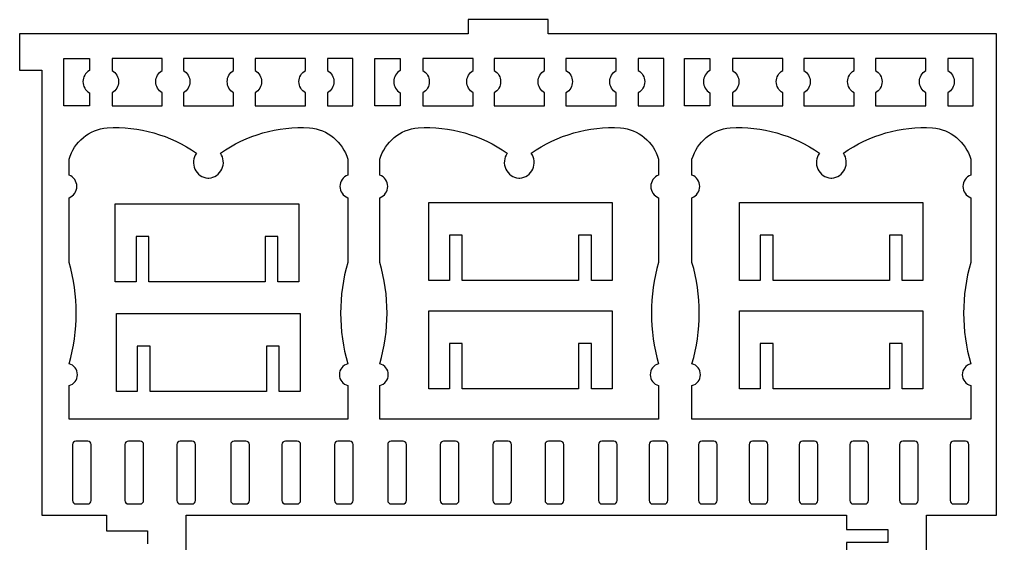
# Model space of a CAD drawing. Extents: x 0.3 to 16.8, y 0.4 to 10.9.
# Drawn here: x 0.45 to 9.59, y 6 to 10.9 of the extents above; entities that cross this region are included whole.
import ezdxf

# ---------------------------------------------------------------- set-up
doc = ezdxf.new("R2010")
doc.units = 0
doc.layers.add('Default_Layer', color=1, linetype='CONTINUOUS')

msp = doc.modelspace()

# ---------------------------------------------------------------- linework, layer by layer
at = {"layer": 'Default_Layer'}
for points in [[(8.9319, 5.7276), (8.9319, 6.2621), (9.5873, 6.2621), (9.5873, 10.7641), (5.3924, 10.7641), (5.3924, 10.7641), (5.3924, 10.8966), (4.6455, 10.8966), (4.6455, 10.7641), (0.6571, 10.7641), (0.6571, 10.764), (0.4485, 10.764), (0.4485, 10.4223), (0.6571, 10.4223), (0.6571, 6.2621), (1.2609, 6.2621), (1.2609, 6.1155), (1.6463, 6.1155), (1.6463, 5.9949)], [(4.6455, 10.7641), (0.6571, 10.7641), (0.6571, 10.764)], [(8.9319, 6.2621), (9.5873, 6.2621), (9.5873, 10.7641), (5.3924, 10.7641)], [(0.6571, 10.4223), (0.6571, 6.2621), (1.2609, 6.2621)], [(2.0078, 6.2621), (8.185, 6.2621)], [(2.0078, 5.7155), (2.0078, 6.2621), (8.185, 6.2621), (8.185, 6.1275), (8.5704, 6.1275), (8.5704, 6.0069), (8.185, 6.0069), (8.185, 5.7276)]]:
    msp.add_lwpolyline(points, dxfattribs=at)
for points in [[(1.102, 10.4203), (1.0887, 10.4115), (1.0769, 10.4011), (1.0665, 10.3893), (1.0579, 10.3764), (1.0509, 10.3623), (1.0458, 10.3474), (1.0427, 10.3319), (1.0417, 10.3158), (1.0427, 10.2998), (1.0458, 10.2842), (1.0509, 10.2693), (1.0579, 10.2553), (1.0665, 10.2423), (1.0769, 10.2305), (1.0887, 10.2201), (1.102, 10.2113), (1.102, 10.0887), (0.8637, 10.0887), (0.8637, 10.5309), (1.102, 10.5309), (1.102, 10.4203)], [(1.3137, 10.4203), (1.327, 10.4115), (1.3388, 10.4011), (1.3492, 10.3893), (1.3578, 10.3763), (1.3648, 10.3623), (1.3698, 10.3474), (1.373, 10.3319), (1.374, 10.3158), (1.373, 10.2998), (1.3698, 10.2842), (1.3648, 10.2693), (1.3578, 10.2553), (1.3492, 10.2423), (1.3388, 10.2305), (1.327, 10.2202), (1.3137, 10.2113), (1.3137, 10.089), (1.7841, 10.089), (1.7841, 10.2114), (1.7709, 10.2202), (1.7591, 10.2306), (1.7488, 10.2424), (1.7401, 10.2554), (1.7332, 10.2694), (1.7281, 10.2843), (1.725, 10.2998), (1.724, 10.3158), (1.725, 10.3319), (1.7281, 10.3474), (1.7332, 10.3623), (1.7401, 10.3763), (1.7488, 10.3892), (1.7591, 10.401), (1.7709, 10.4114), (1.7841, 10.4202), (1.7841, 10.5311), (1.3137, 10.5311), (1.3137, 10.4203)], [(1.9811, 10.4203), (1.9944, 10.4115), (2.0062, 10.4011), (2.0165, 10.3893), (2.0252, 10.3763), (2.0321, 10.3623), (2.0372, 10.3474), (2.0403, 10.3319), (2.0414, 10.3158), (2.0403, 10.2998), (2.0372, 10.2842), (2.0321, 10.2693), (2.0252, 10.2553), (2.0165, 10.2423), (2.0062, 10.2305), (1.9944, 10.2202), (1.9811, 10.2113), (1.9811, 10.089), (2.4515, 10.089), (2.4515, 10.2114), (2.4383, 10.2202), (2.4264, 10.2306), (2.4161, 10.2424), (2.4075, 10.2554), (2.4006, 10.2694), (2.3955, 10.2843), (2.3924, 10.2998), (2.3914, 10.3158), (2.3924, 10.3319), (2.3955, 10.3474), (2.4006, 10.3623), (2.4075, 10.3763), (2.4161, 10.3892), (2.4264, 10.401), (2.4383, 10.4114), (2.4515, 10.4202), (2.4515, 10.5311), (1.9811, 10.5311), (1.9811, 10.4203)], [(2.6524, 10.4203), (2.6657, 10.4115), (2.6776, 10.4011), (2.6879, 10.3893), (2.6966, 10.3763), (2.7035, 10.3623), (2.7086, 10.3474), (2.7117, 10.3319), (2.7128, 10.3158), (2.7117, 10.2998), (2.7086, 10.2842), (2.7035, 10.2693), (2.6966, 10.2553), (2.6879, 10.2423), (2.6776, 10.2305), (2.6657, 10.2202), (2.6524, 10.2113), (2.6525, 10.089), (3.1229, 10.089), (3.1229, 10.2114), (3.1096, 10.2202), (3.0978, 10.2306), (3.0875, 10.2424), (3.0789, 10.2554), (3.0719, 10.2694), (3.0669, 10.2843), (3.0638, 10.2998), (3.0627, 10.3158), (3.0638, 10.3319), (3.0669, 10.3474), (3.0719, 10.3623), (3.0789, 10.3763), (3.0875, 10.3892), (3.0978, 10.401), (3.1096, 10.4114), (3.1229, 10.4202), (3.1229, 10.5311), (2.6525, 10.5311), (2.6524, 10.4203)], [(3.3286, 10.4203), (3.3419, 10.4115), (3.3538, 10.4011), (3.3641, 10.3893), (3.3728, 10.3764), (3.3797, 10.3623), (3.3848, 10.3474), (3.3879, 10.3319), (3.389, 10.3158), (3.3879, 10.2998), (3.3848, 10.2842), (3.3797, 10.2693), (3.3728, 10.2553), (3.3641, 10.2423), (3.3538, 10.2305), (3.3419, 10.2201), (3.3286, 10.2113), (3.3286, 10.0887), (3.567, 10.0887), (3.567, 10.5309), (3.3286, 10.5309), (3.3286, 10.4203)], [(4.0099, 10.4203), (3.9966, 10.4115), (3.9847, 10.4011), (3.9744, 10.3893), (3.9657, 10.3764), (3.9588, 10.3623), (3.9537, 10.3474), (3.9506, 10.3319), (3.9496, 10.3158), (3.9506, 10.2998), (3.9537, 10.2842), (3.9588, 10.2693), (3.9657, 10.2553), (3.9744, 10.2423), (3.9847, 10.2305), (3.9966, 10.2201), (4.0099, 10.2113), (4.0099, 10.0887), (3.7716, 10.0887), (3.7716, 10.5309), (4.0099, 10.5309), (4.0099, 10.4203)], [(4.2216, 10.4203), (4.2349, 10.4115), (4.2467, 10.4011), (4.2571, 10.3893), (4.2657, 10.3763), (4.2727, 10.3623), (4.2777, 10.3474), (4.2809, 10.3319), (4.2819, 10.3158), (4.2809, 10.2998), (4.2777, 10.2842), (4.2727, 10.2693), (4.2657, 10.2553), (4.2571, 10.2423), (4.2467, 10.2305), (4.2349, 10.2202), (4.2216, 10.2113), (4.2216, 10.089), (4.692, 10.089), (4.692, 10.2114), (4.6788, 10.2202), (4.6669, 10.2306), (4.6567, 10.2424), (4.648, 10.2554), (4.6411, 10.2694), (4.636, 10.2843), (4.6329, 10.2998), (4.6319, 10.3158), (4.6329, 10.3319), (4.636, 10.3474), (4.6411, 10.3623), (4.648, 10.3763), (4.6567, 10.3892), (4.6669, 10.401), (4.6788, 10.4114), (4.692, 10.4202), (4.692, 10.5311), (4.2216, 10.5311), (4.2216, 10.4203)], [(4.889, 10.4203), (4.9023, 10.4115), (4.9141, 10.4011), (4.9244, 10.3893), (4.9331, 10.3763), (4.94, 10.3623), (4.9451, 10.3474), (4.9482, 10.3319), (4.9493, 10.3158), (4.9482, 10.2998), (4.9451, 10.2842), (4.94, 10.2693), (4.9331, 10.2553), (4.9244, 10.2423), (4.9141, 10.2305), (4.9023, 10.2202), (4.889, 10.2113), (4.889, 10.089), (5.3594, 10.089), (5.3594, 10.2114), (5.3462, 10.2202), (5.3343, 10.2306), (5.324, 10.2424), (5.3154, 10.2554), (5.3085, 10.2694), (5.3034, 10.2843), (5.3003, 10.2998), (5.2992, 10.3158), (5.3003, 10.3319), (5.3034, 10.3474), (5.3085, 10.3623), (5.3154, 10.3763), (5.324, 10.3892), (5.3343, 10.401), (5.3462, 10.4114), (5.3594, 10.4202), (5.3594, 10.5311), (4.889, 10.5311), (4.889, 10.4203)], [(5.5603, 10.4203), (5.5736, 10.4115), (5.5855, 10.4011), (5.5958, 10.3893), (5.6045, 10.3763), (5.6114, 10.3623), (5.6165, 10.3474), (5.6196, 10.3319), (5.6207, 10.3158), (5.6196, 10.2998), (5.6165, 10.2842), (5.6114, 10.2693), (5.6045, 10.2553), (5.5958, 10.2423), (5.5855, 10.2305), (5.5736, 10.2202), (5.5603, 10.2113), (5.5604, 10.089), (6.0308, 10.089), (6.0308, 10.2114), (6.0175, 10.2202), (6.0057, 10.2306), (5.9954, 10.2424), (5.9867, 10.2554), (5.9798, 10.2694), (5.9748, 10.2843), (5.9717, 10.2998), (5.9706, 10.3158), (5.9717, 10.3319), (5.9748, 10.3474), (5.9798, 10.3623), (5.9867, 10.3763), (5.9954, 10.3892), (6.0057, 10.401), (6.0175, 10.4114), (6.0308, 10.4202), (6.0308, 10.5311), (5.5604, 10.5311), (5.5603, 10.4203)], [(6.2365, 10.4203), (6.2498, 10.4115), (6.2617, 10.4011), (6.272, 10.3893), (6.2807, 10.3764), (6.2876, 10.3623), (6.2927, 10.3474), (6.2958, 10.3319), (6.2969, 10.3158), (6.2958, 10.2998), (6.2927, 10.2842), (6.2876, 10.2693), (6.2807, 10.2553), (6.272, 10.2423), (6.2617, 10.2305), (6.2498, 10.2201), (6.2365, 10.2113), (6.2365, 10.0887), (6.4749, 10.0887), (6.4749, 10.5309), (6.2365, 10.5309), (6.2365, 10.4203)], [(6.9059, 10.4203), (6.8926, 10.4115), (6.8807, 10.4011), (6.8704, 10.3893), (6.8617, 10.3764), (6.8548, 10.3623), (6.8497, 10.3474), (6.8466, 10.3319), (6.8455, 10.3158), (6.8466, 10.2998), (6.8497, 10.2842), (6.8548, 10.2693), (6.8617, 10.2553), (6.8704, 10.2423), (6.8807, 10.2305), (6.8926, 10.2201), (6.9059, 10.2113), (6.9059, 10.0887), (6.6675, 10.0887), (6.6675, 10.5309), (6.9059, 10.5309), (6.9059, 10.4203)], [(7.1176, 10.4203), (7.1309, 10.4115), (7.1427, 10.4011), (7.153, 10.3893), (7.1617, 10.3763), (7.1686, 10.3623), (7.1737, 10.3474), (7.1768, 10.3319), (7.1779, 10.3158), (7.1768, 10.2998), (7.1737, 10.2842), (7.1686, 10.2693), (7.1617, 10.2553), (7.153, 10.2423), (7.1427, 10.2305), (7.1309, 10.2202), (7.1176, 10.2113), (7.1176, 10.089), (7.588, 10.089), (7.588, 10.2114), (7.5748, 10.2202), (7.5629, 10.2306), (7.5526, 10.2424), (7.544, 10.2554), (7.5371, 10.2694), (7.532, 10.2843), (7.5289, 10.2998), (7.5278, 10.3158), (7.5289, 10.3319), (7.532, 10.3474), (7.5371, 10.3623), (7.544, 10.3763), (7.5526, 10.3892), (7.5629, 10.401), (7.5748, 10.4114), (7.588, 10.4202), (7.588, 10.5311), (7.1176, 10.5311), (7.1176, 10.4203)], [(7.7849, 10.4203), (7.7982, 10.4115), (7.8101, 10.4011), (7.8204, 10.3893), (7.8291, 10.3763), (7.836, 10.3623), (7.8411, 10.3474), (7.8442, 10.3319), (7.8453, 10.3158), (7.8442, 10.2998), (7.8411, 10.2842), (7.836, 10.2693), (7.8291, 10.2553), (7.8204, 10.2423), (7.8101, 10.2305), (7.7982, 10.2202), (7.7849, 10.2113), (7.785, 10.089), (8.2554, 10.089), (8.2554, 10.2114), (8.2421, 10.2202), (8.2303, 10.2306), (8.22, 10.2424), (8.2114, 10.2554), (8.2045, 10.2694), (8.1994, 10.2843), (8.1963, 10.2998), (8.1952, 10.3158), (8.1963, 10.3319), (8.1994, 10.3474), (8.2045, 10.3623), (8.2114, 10.3763), (8.22, 10.3892), (8.2303, 10.401), (8.2421, 10.4114), (8.2554, 10.4202), (8.2554, 10.5311), (7.785, 10.5311), (7.7849, 10.4203)], [(8.4563, 10.4203), (8.4696, 10.4115), (8.4815, 10.4011), (8.4918, 10.3893), (8.5005, 10.3763), (8.5074, 10.3623), (8.5125, 10.3474), (8.5156, 10.3319), (8.5166, 10.3158), (8.5156, 10.2998), (8.5125, 10.2842), (8.5074, 10.2693), (8.5005, 10.2553), (8.4918, 10.2423), (8.4815, 10.2305), (8.4696, 10.2202), (8.4563, 10.2113), (8.4563, 10.089), (8.9268, 10.089), (8.9268, 10.2114), (8.9135, 10.2202), (8.9017, 10.2306), (8.8914, 10.2424), (8.8827, 10.2554), (8.8758, 10.2694), (8.8708, 10.2843), (8.8676, 10.2998), (8.8666, 10.3158), (8.8676, 10.3319), (8.8708, 10.3474), (8.8758, 10.3623), (8.8827, 10.3763), (8.8914, 10.3892), (8.9017, 10.401), (8.9135, 10.4114), (8.9268, 10.4202), (8.9268, 10.5311), (8.4563, 10.5311), (8.4563, 10.4203)], [(9.1325, 10.4203), (9.1458, 10.4115), (9.1577, 10.4011), (9.168, 10.3893), (9.1767, 10.3764), (9.1836, 10.3623), (9.1887, 10.3474), (9.1918, 10.3319), (9.1928, 10.3158), (9.1918, 10.2998), (9.1887, 10.2842), (9.1836, 10.2693), (9.1767, 10.2553), (9.168, 10.2423), (9.1577, 10.2305), (9.1458, 10.2201), (9.1325, 10.2113), (9.1325, 10.0887), (9.3708, 10.0887), (9.3708, 10.5309), (9.1325, 10.5309), (9.1325, 10.4203)], [(2.2104, 9.4135), (2.2204, 9.4135), (2.2397, 9.4163), (2.2583, 9.4216), (2.2759, 9.4293), (2.2923, 9.4392), (2.3072, 9.4512), (2.3205, 9.4652), (2.332, 9.4809), (2.3415, 9.4982), (2.3485, 9.5167), (2.353, 9.5357), (2.355, 9.555), (2.3544, 9.5743), (2.3514, 9.5934), (2.3459, 9.6119), (2.338, 9.6298), (2.3276, 9.6466), (2.3739, 9.6777), (2.4213, 9.7068), (2.4697, 9.7337), (2.5191, 9.7586), (2.5694, 9.7813), (2.6205, 9.8018), (2.6724, 9.8201), (2.725, 9.8363), (2.7782, 9.8502), (2.8319, 9.8619), (2.8861, 9.8713), (2.9407, 9.8784), (2.9956, 9.8832), (3.0509, 9.8858), (3.1063, 9.8859), (3.1618, 9.8837), (3.1929, 9.8799), (3.2233, 9.8737), (3.2529, 9.8653), (3.2815, 9.8548), (3.3092, 9.8422), (3.3358, 9.8276), (3.3612, 9.811), (3.3853, 9.7927), (3.408, 9.7727), (3.4292, 9.7509), (3.4488, 9.7276), (3.4667, 9.7028), (3.4828, 9.6766), (3.497, 9.6491), (3.5092, 9.6203), (3.5194, 9.5903), (3.5194, 9.4416), (3.5036, 9.4344), (3.4894, 9.425), (3.4769, 9.4136), (3.4663, 9.4005), (3.4578, 9.386), (3.4515, 9.3702), (3.4476, 9.3535), (3.4462, 9.3361), (3.4476, 9.3186), (3.4515, 9.3019), (3.4578, 9.2862), (3.4663, 9.2716), (3.4769, 9.2586), (3.4894, 9.2472), (3.5036, 9.2378), (3.5194, 9.2306), (3.5194, 8.6256), (3.5037, 8.5673), (3.49, 8.5086), (3.4785, 8.4496), (3.4691, 8.3903), (3.4618, 8.3308), (3.4565, 8.271), (3.4534, 8.2112), (3.4523, 8.1513), (3.4534, 8.0914), (3.4565, 8.0316), (3.4618, 7.9719), (3.4691, 7.9124), (3.4785, 7.853), (3.49, 7.794), (3.5037, 7.7353), (3.5194, 7.677), (3.5027, 7.6714), (3.4875, 7.6632), (3.474, 7.6527), (3.4625, 7.6401), (3.4531, 7.6259), (3.4462, 7.6102), (3.4418, 7.5933), (3.4403, 7.5755), (3.4418, 7.5578), (3.4462, 7.5409), (3.4531, 7.5252), (3.4625, 7.5109), (3.474, 7.4984), (3.4875, 7.4879), (3.5027, 7.4797), (3.5194, 7.474), (3.5194, 7.1585), (2.2183, 7.1585), (2.2124, 7.1585), (0.9113, 7.1585), (0.9113, 7.474), (0.928, 7.4797), (0.9432, 7.4879), (0.9567, 7.4984), (0.9682, 7.5109), (0.9776, 7.5252), (0.9846, 7.5409), (0.9889, 7.5578), (0.9904, 7.5755), (0.9889, 7.5933), (0.9846, 7.6102), (0.9776, 7.6259), (0.9682, 7.6401), (0.9567, 7.6527), (0.9432, 7.6632), (0.928, 7.6714), (0.9113, 7.677), (0.927, 7.7353), (0.9407, 7.794), (0.9522, 7.853), (0.9616, 7.9124), (0.9689, 7.9719), (0.9742, 8.0316), (0.9773, 8.0914), (0.9784, 8.1513), (0.9773, 8.2112), (0.9742, 8.271), (0.9689, 8.3308), (0.9616, 8.3903), (0.9522, 8.4496), (0.9407, 8.5086), (0.927, 8.5673), (0.9113, 8.6256), (0.9113, 9.2306), (0.9271, 9.2378), (0.9413, 9.2472), (0.9538, 9.2586), (0.9644, 9.2716), (0.9729, 9.2862), (0.9792, 9.3019), (0.9831, 9.3186), (0.9845, 9.3361), (0.9831, 9.3535), (0.9792, 9.3702), (0.9729, 9.386), (0.9644, 9.4005), (0.9538, 9.4136), (0.9413, 9.425), (0.9271, 9.4344), (0.9113, 9.4416), (0.9113, 9.5903), (0.9215, 9.6203), (0.9337, 9.6491), (0.9479, 9.6766), (0.964, 9.7028), (0.982, 9.7276), (1.0016, 9.7509), (1.0228, 9.7727), (1.0454, 9.7927), (1.0695, 9.811), (1.0949, 9.8276), (1.1215, 9.8422), (1.1492, 9.8548), (1.1778, 9.8653), (1.2074, 9.8737), (1.2378, 9.8799), (1.2689, 9.8837), (1.3244, 9.8859), (1.3798, 9.8858), (1.4351, 9.8832), (1.49, 9.8784), (1.5446, 9.8713), (1.5988, 9.8619), (1.6525, 9.8502), (1.7057, 9.8363), (1.7583, 9.8201), (1.8102, 9.8018), (1.8613, 9.7813), (1.9116, 9.7586), (1.961, 9.7337), (2.0094, 9.7068), (2.0568, 9.6777), (2.1031, 9.6466), (2.0927, 9.6298), (2.0848, 9.6119), (2.0793, 9.5934), (2.0763, 9.5743), (2.0757, 9.555), (2.0777, 9.5357), (2.0822, 9.5167), (2.0893, 9.4982), (2.0987, 9.4809), (2.1102, 9.4652), (2.1235, 9.4512), (2.1384, 9.4392), (2.1548, 9.4293), (2.1724, 9.4216), (2.191, 9.4163), (2.2104, 9.4135)], [(5.1182, 9.4135), (5.1283, 9.4135), (5.1476, 9.4163), (5.1662, 9.4216), (5.1838, 9.4293), (5.2002, 9.4392), (5.2151, 9.4512), (5.2284, 9.4652), (5.2399, 9.4809), (5.2493, 9.4982), (5.2564, 9.5167), (5.2609, 9.5357), (5.2629, 9.555), (5.2623, 9.5743), (5.2593, 9.5934), (5.2538, 9.6119), (5.2459, 9.6298), (5.2355, 9.6466), (5.2818, 9.6777), (5.3292, 9.7068), (5.3776, 9.7337), (5.427, 9.7586), (5.4773, 9.7813), (5.5284, 9.8018), (5.5803, 9.8201), (5.6329, 9.8363), (5.6861, 9.8502), (5.7398, 9.8619), (5.794, 9.8713), (5.8486, 9.8784), (5.9035, 9.8832), (5.9588, 9.8858), (6.0142, 9.8859), (6.0697, 9.8837), (6.1008, 9.8799), (6.1312, 9.8737), (6.1608, 9.8653), (6.1894, 9.8548), (6.2171, 9.8422), (6.2437, 9.8276), (6.2691, 9.811), (6.2932, 9.7927), (6.3159, 9.7727), (6.337, 9.7509), (6.3566, 9.7276), (6.3746, 9.7028), (6.3907, 9.6766), (6.4049, 9.6491), (6.4171, 9.6203), (6.4273, 9.5903), (6.4273, 9.4416), (6.4115, 9.4344), (6.3973, 9.425), (6.3848, 9.4136), (6.3742, 9.4005), (6.3657, 9.386), (6.3594, 9.3702), (6.3555, 9.3535), (6.3541, 9.3361), (6.3555, 9.3186), (6.3594, 9.3019), (6.3657, 9.2862), (6.3742, 9.2716), (6.3848, 9.2586), (6.3973, 9.2472), (6.4115, 9.2378), (6.4273, 9.2306), (6.4273, 8.6256), (6.4116, 8.5673), (6.3979, 8.5086), (6.3864, 8.4496), (6.377, 8.3903), (6.3697, 8.3308), (6.3644, 8.271), (6.3613, 8.2112), (6.3602, 8.1513), (6.3613, 8.0914), (6.3644, 8.0316), (6.3697, 7.9719), (6.377, 7.9124), (6.3864, 7.853), (6.3979, 7.794), (6.4116, 7.7353), (6.4273, 7.677), (6.4106, 7.6714), (6.3954, 7.6632), (6.3819, 7.6527), (6.3704, 7.6401), (6.361, 7.6259), (6.354, 7.6102), (6.3497, 7.5933), (6.3482, 7.5755), (6.3497, 7.5578), (6.354, 7.5409), (6.361, 7.5252), (6.3704, 7.5109), (6.3819, 7.4984), (6.3954, 7.4879), (6.4106, 7.4797), (6.4273, 7.474), (6.4273, 7.1585), (5.1262, 7.1585), (5.1203, 7.1585), (3.8192, 7.1585), (3.8192, 7.474), (3.8359, 7.4797), (3.8511, 7.4879), (3.8646, 7.4984), (3.8761, 7.5109), (3.8855, 7.5252), (3.8924, 7.5409), (3.8968, 7.5578), (3.8983, 7.5755), (3.8968, 7.5933), (3.8924, 7.6102), (3.8855, 7.6259), (3.8761, 7.6401), (3.8646, 7.6527), (3.8511, 7.6632), (3.8359, 7.6714), (3.8192, 7.677), (3.8349, 7.7353), (3.8486, 7.794), (3.8601, 7.853), (3.8695, 7.9124), (3.8768, 7.9719), (3.8821, 8.0316), (3.8852, 8.0914), (3.8863, 8.1513), (3.8852, 8.2112), (3.8821, 8.271), (3.8768, 8.3308), (3.8695, 8.3903), (3.8601, 8.4496), (3.8486, 8.5086), (3.8349, 8.5673), (3.8192, 8.6256), (3.8192, 9.2306), (3.835, 9.2378), (3.8492, 9.2472), (3.8617, 9.2586), (3.8723, 9.2716), (3.8808, 9.2862), (3.8871, 9.3019), (3.891, 9.3186), (3.8924, 9.3361), (3.891, 9.3535), (3.8871, 9.3702), (3.8808, 9.386), (3.8723, 9.4005), (3.8617, 9.4136), (3.8492, 9.425), (3.835, 9.4344), (3.8192, 9.4416), (3.8192, 9.5903), (3.8294, 9.6203), (3.8416, 9.6491), (3.8558, 9.6766), (3.8719, 9.7028), (3.8898, 9.7276), (3.9095, 9.7509), (3.9306, 9.7727), (3.9533, 9.7927), (3.9774, 9.811), (4.0028, 9.8276), (4.0294, 9.8422), (4.0571, 9.8548), (4.0857, 9.8653), (4.1153, 9.8737), (4.1457, 9.8799), (4.1768, 9.8837), (4.2323, 9.8859), (4.2877, 9.8858), (4.343, 9.8832), (4.3979, 9.8784), (4.4525, 9.8713), (4.5067, 9.8619), (4.5604, 9.8502), (4.6136, 9.8363), (4.6662, 9.8201), (4.7181, 9.8018), (4.7692, 9.7813), (4.8195, 9.7586), (4.8689, 9.7337), (4.9173, 9.7068), (4.9647, 9.6777), (5.011, 9.6466), (5.0006, 9.6298), (4.9927, 9.6119), (4.9872, 9.5934), (4.9842, 9.5743), (4.9836, 9.555), (4.9856, 9.5357), (4.9901, 9.5167), (4.9972, 9.4982), (5.0066, 9.4809), (5.0181, 9.4652), (5.0314, 9.4512), (5.0463, 9.4392), (5.0627, 9.4293), (5.0803, 9.4216), (5.0989, 9.4163), (5.1182, 9.4135)], [(8.0381, 9.4135), (8.0481, 9.4135), (8.0674, 9.4163), (8.086, 9.4216), (8.1036, 9.4293), (8.12, 9.4392), (8.1349, 9.4512), (8.1482, 9.4652), (8.1597, 9.4809), (8.1692, 9.4982), (8.1762, 9.5167), (8.1807, 9.5357), (8.1827, 9.555), (8.1821, 9.5743), (8.1791, 9.5934), (8.1736, 9.6119), (8.1657, 9.6298), (8.1553, 9.6466), (8.2016, 9.6777), (8.249, 9.7068), (8.2975, 9.7337), (8.3468, 9.7586), (8.3971, 9.7813), (8.4483, 9.8018), (8.5001, 9.8201), (8.5527, 9.8363), (8.6059, 9.8502), (8.6596, 9.8619), (8.7138, 9.8713), (8.7684, 9.8784), (8.8234, 9.8832), (8.8786, 9.8858), (8.934, 9.8859), (8.9896, 9.8837), (9.0206, 9.8799), (9.051, 9.8737), (9.0806, 9.8653), (9.1092, 9.8548), (9.1369, 9.8422), (9.1635, 9.8276), (9.1889, 9.811), (9.213, 9.7927), (9.2357, 9.7727), (9.2569, 9.7509), (9.2765, 9.7276), (9.2944, 9.7028), (9.3105, 9.6766), (9.3247, 9.6491), (9.3369, 9.6203), (9.3471, 9.5903), (9.3471, 9.4416), (9.3313, 9.4344), (9.3171, 9.425), (9.3047, 9.4136), (9.2941, 9.4005), (9.2855, 9.386), (9.2792, 9.3702), (9.2753, 9.3535), (9.2739, 9.3361), (9.2753, 9.3186), (9.2792, 9.3019), (9.2855, 9.2862), (9.2941, 9.2716), (9.3047, 9.2586), (9.3171, 9.2472), (9.3313, 9.2378), (9.3471, 9.2306), (9.3471, 8.6256), (9.3314, 8.5673), (9.3178, 8.5086), (9.3062, 8.4496), (9.2968, 8.3903), (9.2895, 8.3308), (9.2842, 8.271), (9.2811, 8.2112), (9.28, 8.1513), (9.2811, 8.0914), (9.2842, 8.0316), (9.2895, 7.9719), (9.2968, 7.9124), (9.3062, 7.853), (9.3178, 7.794), (9.3314, 7.7353), (9.3471, 7.677), (9.3304, 7.6714), (9.3152, 7.6632), (9.3017, 7.6527), (9.2902, 7.6401), (9.2808, 7.6259), (9.2739, 7.6102), (9.2695, 7.5933), (9.268, 7.5755), (9.2695, 7.5578), (9.2739, 7.5409), (9.2808, 7.5252), (9.2902, 7.5109), (9.3017, 7.4984), (9.3152, 7.4879), (9.3304, 7.4797), (9.3471, 7.474), (9.3471, 7.1585), (8.046, 7.1585), (8.0401, 7.1585), (6.739, 7.1585), (6.739, 7.474), (6.7557, 7.4797), (6.771, 7.4879), (6.7844, 7.4984), (6.796, 7.5109), (6.8053, 7.5252), (6.8123, 7.5409), (6.8166, 7.5578), (6.8181, 7.5755), (6.8166, 7.5933), (6.8123, 7.6102), (6.8053, 7.6259), (6.796, 7.6401), (6.7844, 7.6527), (6.771, 7.6632), (6.7557, 7.6714), (6.739, 7.677), (6.7548, 7.7353), (6.7684, 7.794), (6.7799, 7.853), (6.7893, 7.9124), (6.7967, 7.9719), (6.8019, 8.0316), (6.805, 8.0914), (6.8061, 8.1513), (6.805, 8.2112), (6.8019, 8.271), (6.7967, 8.3308), (6.7893, 8.3903), (6.7799, 8.4496), (6.7684, 8.5086), (6.7548, 8.5673), (6.739, 8.6256), (6.739, 9.2306), (6.7548, 9.2378), (6.769, 9.2472), (6.7815, 9.2586), (6.7921, 9.2716), (6.8006, 9.2862), (6.8069, 9.3019), (6.8108, 9.3186), (6.8122, 9.3361), (6.8108, 9.3535), (6.8069, 9.3702), (6.8006, 9.386), (6.7921, 9.4005), (6.7815, 9.4136), (6.769, 9.425), (6.7548, 9.4344), (6.739, 9.4416), (6.739, 9.5903), (6.7492, 9.6203), (6.7614, 9.6491), (6.7756, 9.6766), (6.7918, 9.7028), (6.8097, 9.7276), (6.8293, 9.7509), (6.8505, 9.7727), (6.8732, 9.7927), (6.8972, 9.811), (6.9226, 9.8276), (6.9492, 9.8422), (6.9769, 9.8548), (7.0055, 9.8653), (7.0351, 9.8737), (7.0655, 9.8799), (7.0966, 9.8837), (7.1521, 9.8859), (7.2075, 9.8858), (7.2628, 9.8832), (7.3177, 9.8784), (7.3723, 9.8713), (7.4265, 9.8619), (7.4803, 9.8502), (7.5334, 9.8363), (7.586, 9.8201), (7.6379, 9.8018), (7.689, 9.7813), (7.7393, 9.7586), (7.7887, 9.7337), (7.8371, 9.7068), (7.8845, 9.6777), (7.9308, 9.6466), (7.9205, 9.6298), (7.9125, 9.6119), (7.907, 9.5934), (7.904, 9.5743), (7.9035, 9.555), (7.9054, 9.5357), (7.9099, 9.5167), (7.917, 9.4982), (7.9264, 9.4809), (7.9379, 9.4652), (7.9512, 9.4512), (7.9661, 9.4392), (7.9825, 9.4293), (8.0001, 9.4216), (8.0187, 9.4163), (8.0381, 9.4135)], [(1.6577, 8.4448), (1.6577, 8.8668), (1.5385, 8.8668), (1.5385, 8.4448), (1.3443, 8.4448), (1.3443, 9.1723), (3.0605, 9.1723), (3.0605, 8.4448), (2.8658, 8.4448), (2.8658, 8.8668), (2.7466, 8.8668), (2.7466, 8.4448), (1.6577, 8.4448)], [(4.5894, 8.4568), (4.5894, 8.8789), (4.4702, 8.8789), (4.4702, 8.4568), (4.2761, 8.4568), (4.2761, 9.1843), (5.9922, 9.1843), (5.9922, 8.4568), (5.7975, 8.4568), (5.7975, 8.8789), (5.6784, 8.8789), (5.6784, 8.4568), (4.5894, 8.4568)], [(7.4973, 8.4568), (7.4973, 8.8789), (7.3781, 8.8789), (7.3781, 8.4568), (7.184, 8.4568), (7.184, 9.1843), (8.9001, 9.1843), (8.9001, 8.4568), (8.7054, 8.4568), (8.7054, 8.8789), (8.5863, 8.8789), (8.5863, 8.4568), (7.4973, 8.4568)], [(1.6696, 7.4198), (1.6696, 7.8418), (1.5504, 7.8418), (1.5504, 7.4198), (1.3563, 7.4198), (1.3563, 8.1473), (3.0724, 8.1473), (3.0724, 7.4198), (2.8777, 7.4198), (2.8777, 7.8418), (2.7586, 7.8418), (2.7586, 7.4198), (1.6696, 7.4198)], [(4.5894, 7.4439), (4.5894, 7.8659), (4.4702, 7.8659), (4.4702, 7.4439), (4.2761, 7.4439), (4.2761, 8.1714), (5.9922, 8.1714), (5.9922, 7.4439), (5.7975, 7.4439), (5.7975, 7.8659), (5.6784, 7.8659), (5.6784, 7.4439), (4.5894, 7.4439)], [(7.4973, 7.4439), (7.4973, 7.8659), (7.3781, 7.8659), (7.3781, 7.4439), (7.184, 7.4439), (7.184, 8.1714), (8.9001, 8.1714), (8.9001, 7.4439), (8.7054, 7.4439), (8.7054, 7.8659), (8.5863, 7.8659), (8.5863, 7.4439), (7.4973, 7.4439)], [(0.9431, 6.3988), (0.9456, 6.3863), (0.9524, 6.3761), (0.9625, 6.3692), (0.9749, 6.3667), (1.0861, 6.3667), (1.0985, 6.3692), (1.1086, 6.3761), (1.1154, 6.3863), (1.1179, 6.3988), (1.1179, 6.9214), (1.1154, 6.9339), (1.1086, 6.9441), (1.0985, 6.951), (1.0861, 6.9535), (0.9749, 6.9535), (0.9625, 6.951), (0.9524, 6.9441), (0.9456, 6.9339), (0.9431, 6.9214), (0.9431, 6.3988)], [(1.4347, 6.3988), (1.4372, 6.3863), (1.444, 6.3761), (1.4541, 6.3692), (1.4665, 6.3667), (1.5777, 6.3667), (1.5901, 6.3692), (1.6002, 6.3761), (1.607, 6.3863), (1.6095, 6.3988), (1.6095, 6.9214), (1.607, 6.9339), (1.6002, 6.9441), (1.5901, 6.951), (1.5777, 6.9535), (1.4665, 6.9535), (1.4541, 6.951), (1.444, 6.9441), (1.4372, 6.9339), (1.4347, 6.9214), (1.4347, 6.3988)], [(1.9204, 6.3988), (1.9229, 6.3863), (1.9297, 6.3761), (1.9398, 6.3692), (1.9521, 6.3667), (2.0634, 6.3667), (2.0757, 6.3692), (2.0858, 6.3761), (2.0926, 6.3863), (2.0951, 6.3988), (2.0951, 6.9214), (2.0926, 6.9339), (2.0858, 6.9441), (2.0757, 6.951), (2.0634, 6.9535), (1.9521, 6.9535), (1.9398, 6.951), (1.9297, 6.9441), (1.9229, 6.9339), (1.9204, 6.9214), (1.9204, 6.3988)], [(2.4239, 6.3988), (2.4264, 6.3863), (2.4332, 6.3761), (2.4433, 6.3692), (2.4557, 6.3667), (2.5669, 6.3667), (2.5793, 6.3692), (2.5894, 6.3761), (2.5962, 6.3863), (2.5987, 6.3988), (2.5987, 6.9214), (2.5962, 6.9339), (2.5894, 6.9441), (2.5793, 6.951), (2.5669, 6.9535), (2.4557, 6.9535), (2.4433, 6.951), (2.4332, 6.9441), (2.4264, 6.9339), (2.4239, 6.9214), (2.4239, 6.3988)], [(2.9036, 6.3988), (2.9061, 6.3863), (2.9129, 6.3761), (2.923, 6.3692), (2.9353, 6.3667), (3.0466, 6.3667), (3.0589, 6.3692), (3.069, 6.3761), (3.0759, 6.3863), (3.0783, 6.3988), (3.0783, 6.9214), (3.0759, 6.9339), (3.069, 6.9441), (3.0589, 6.951), (3.0466, 6.9535), (2.9353, 6.9535), (2.923, 6.951), (2.9129, 6.9441), (2.9061, 6.9339), (2.9036, 6.9214), (2.9036, 6.3988)], [(3.3952, 6.3988), (3.3977, 6.3863), (3.4045, 6.3761), (3.4146, 6.3692), (3.4269, 6.3667), (3.5382, 6.3667), (3.5505, 6.3692), (3.5606, 6.3761), (3.5675, 6.3863), (3.57, 6.3988), (3.57, 6.9214), (3.5675, 6.9339), (3.5606, 6.9441), (3.5505, 6.951), (3.5382, 6.9535), (3.4269, 6.9535), (3.4146, 6.951), (3.4045, 6.9441), (3.3977, 6.9339), (3.3952, 6.9214), (3.3952, 6.3988)], [(3.8927, 6.3988), (3.8952, 6.3863), (3.902, 6.3761), (3.9121, 6.3692), (3.9245, 6.3667), (4.0357, 6.3667), (4.0481, 6.3692), (4.0582, 6.3761), (4.065, 6.3863), (4.0675, 6.3988), (4.0675, 6.9214), (4.065, 6.9339), (4.0582, 6.9441), (4.0481, 6.951), (4.0357, 6.9535), (3.9245, 6.9535), (3.9121, 6.951), (3.902, 6.9441), (3.8952, 6.9339), (3.8927, 6.9214), (3.8927, 6.3988)], [(4.3843, 6.3988), (4.3868, 6.3863), (4.3936, 6.3761), (4.4037, 6.3692), (4.4161, 6.3667), (4.5273, 6.3667), (4.5397, 6.3692), (4.5498, 6.3761), (4.5566, 6.3863), (4.5591, 6.3988), (4.5591, 6.9214), (4.5566, 6.9339), (4.5498, 6.9441), (4.5397, 6.951), (4.5273, 6.9535), (4.4161, 6.9535), (4.4037, 6.951), (4.3936, 6.9441), (4.3868, 6.9339), (4.3843, 6.9214), (4.3843, 6.3988)], [(4.8759, 6.3988), (4.8784, 6.3863), (4.8852, 6.3761), (4.8953, 6.3692), (4.9077, 6.3667), (5.0189, 6.3667), (5.0313, 6.3692), (5.0414, 6.3761), (5.0482, 6.3863), (5.0507, 6.3988), (5.0507, 6.9214), (5.0482, 6.9339), (5.0414, 6.9441), (5.0313, 6.951), (5.0189, 6.9535), (4.9077, 6.9535), (4.8953, 6.951), (4.8852, 6.9441), (4.8784, 6.9339), (4.8759, 6.9214), (4.8759, 6.3988)], [(5.3645, 6.3988), (5.367, 6.3863), (5.3739, 6.3761), (5.384, 6.3692), (5.3963, 6.3667), (5.5076, 6.3667), (5.5199, 6.3692), (5.53, 6.3761), (5.5368, 6.3863), (5.5393, 6.3988), (5.5393, 6.9214), (5.5368, 6.9339), (5.53, 6.9441), (5.5199, 6.951), (5.5076, 6.9535), (5.3963, 6.9535), (5.384, 6.951), (5.3739, 6.9441), (5.367, 6.9339), (5.3645, 6.9214), (5.3645, 6.3988)], [(5.8651, 6.3988), (5.8676, 6.3863), (5.8744, 6.3761), (5.8845, 6.3692), (5.8969, 6.3667), (6.0081, 6.3667), (6.0205, 6.3692), (6.0306, 6.3761), (6.0374, 6.3863), (6.0399, 6.3988), (6.0399, 6.9214), (6.0374, 6.9339), (6.0306, 6.9441), (6.0205, 6.951), (6.0081, 6.9535), (5.8969, 6.9535), (5.8845, 6.951), (5.8744, 6.9441), (5.8676, 6.9339), (5.8651, 6.9214), (5.8651, 6.3988)], [(6.3388, 6.3988), (6.3413, 6.3863), (6.3481, 6.3761), (6.3582, 6.3692), (6.3706, 6.3667), (6.4818, 6.3667), (6.4942, 6.3692), (6.5043, 6.3761), (6.5111, 6.3863), (6.5136, 6.3988), (6.5136, 6.9214), (6.5111, 6.9339), (6.5043, 6.9441), (6.4942, 6.951), (6.4818, 6.9535), (6.3706, 6.9535), (6.3582, 6.951), (6.3481, 6.9441), (6.3413, 6.9339), (6.3388, 6.9214), (6.3388, 6.3988)], [(6.8006, 6.3988), (6.8031, 6.3863), (6.8099, 6.3761), (6.82, 6.3692), (6.8324, 6.3667), (6.9436, 6.3667), (6.956, 6.3692), (6.9661, 6.3761), (6.9729, 6.3863), (6.9754, 6.3988), (6.9754, 6.9214), (6.9729, 6.9339), (6.9661, 6.9441), (6.956, 6.951), (6.9436, 6.9535), (6.8324, 6.9535), (6.82, 6.951), (6.8099, 6.9441), (6.8031, 6.9339), (6.8006, 6.9214), (6.8006, 6.3988)], [(7.2743, 6.3988), (7.2768, 6.3863), (7.2836, 6.3761), (7.2937, 6.3692), (7.3061, 6.3667), (7.4173, 6.3667), (7.4297, 6.3692), (7.4398, 6.3761), (7.4466, 6.3863), (7.4491, 6.3988), (7.4491, 6.9214), (7.4466, 6.9339), (7.4398, 6.9441), (7.4297, 6.951), (7.4173, 6.9535), (7.3061, 6.9535), (7.2937, 6.951), (7.2836, 6.9441), (7.2768, 6.9339), (7.2743, 6.9214), (7.2743, 6.3988)], [(7.7421, 6.3988), (7.7446, 6.3863), (7.7514, 6.3761), (7.7615, 6.3692), (7.7739, 6.3667), (7.8851, 6.3667), (7.8975, 6.3692), (7.9076, 6.3761), (7.9144, 6.3863), (7.9169, 6.3988), (7.9169, 6.9214), (7.9144, 6.9339), (7.9076, 6.9441), (7.8975, 6.951), (7.8851, 6.9535), (7.7739, 6.9535), (7.7615, 6.951), (7.7514, 6.9441), (7.7446, 6.9339), (7.7421, 6.9214), (7.7421, 6.3988)], [(8.2158, 6.3988), (8.2183, 6.3863), (8.2251, 6.3761), (8.2352, 6.3692), (8.2476, 6.3667), (8.3588, 6.3667), (8.3712, 6.3692), (8.3813, 6.3761), (8.3881, 6.3863), (8.3906, 6.3988), (8.3906, 6.9214), (8.3881, 6.9339), (8.3813, 6.9441), (8.3712, 6.951), (8.3588, 6.9535), (8.2476, 6.9535), (8.2352, 6.951), (8.2251, 6.9441), (8.2183, 6.9339), (8.2158, 6.9214), (8.2158, 6.3988)], [(8.6806, 6.3988), (8.6831, 6.3863), (8.6899, 6.3761), (8.7, 6.3692), (8.7124, 6.3667), (8.8236, 6.3667), (8.836, 6.3692), (8.8461, 6.3761), (8.8529, 6.3863), (8.8554, 6.3988), (8.8554, 6.9214), (8.8529, 6.9339), (8.8461, 6.9441), (8.836, 6.951), (8.8236, 6.9535), (8.7124, 6.9535), (8.7, 6.951), (8.6899, 6.9441), (8.6831, 6.9339), (8.6806, 6.9214), (8.6806, 6.3988)], [(9.1543, 6.3988), (9.1568, 6.3863), (9.1636, 6.3761), (9.1738, 6.3692), (9.1861, 6.3667), (9.2974, 6.3667), (9.3097, 6.3692), (9.3198, 6.3761), (9.3266, 6.3863), (9.3291, 6.3988), (9.3291, 6.9214), (9.3266, 6.9339), (9.3198, 6.9441), (9.3097, 6.951), (9.2974, 6.9535), (9.1861, 6.9535), (9.1738, 6.951), (9.1636, 6.9441), (9.1568, 6.9339), (9.1543, 6.9214), (9.1543, 6.3988)]]:
    msp.add_lwpolyline(points, close=True, dxfattribs=at)

doc.saveas('drawing.dxf')
